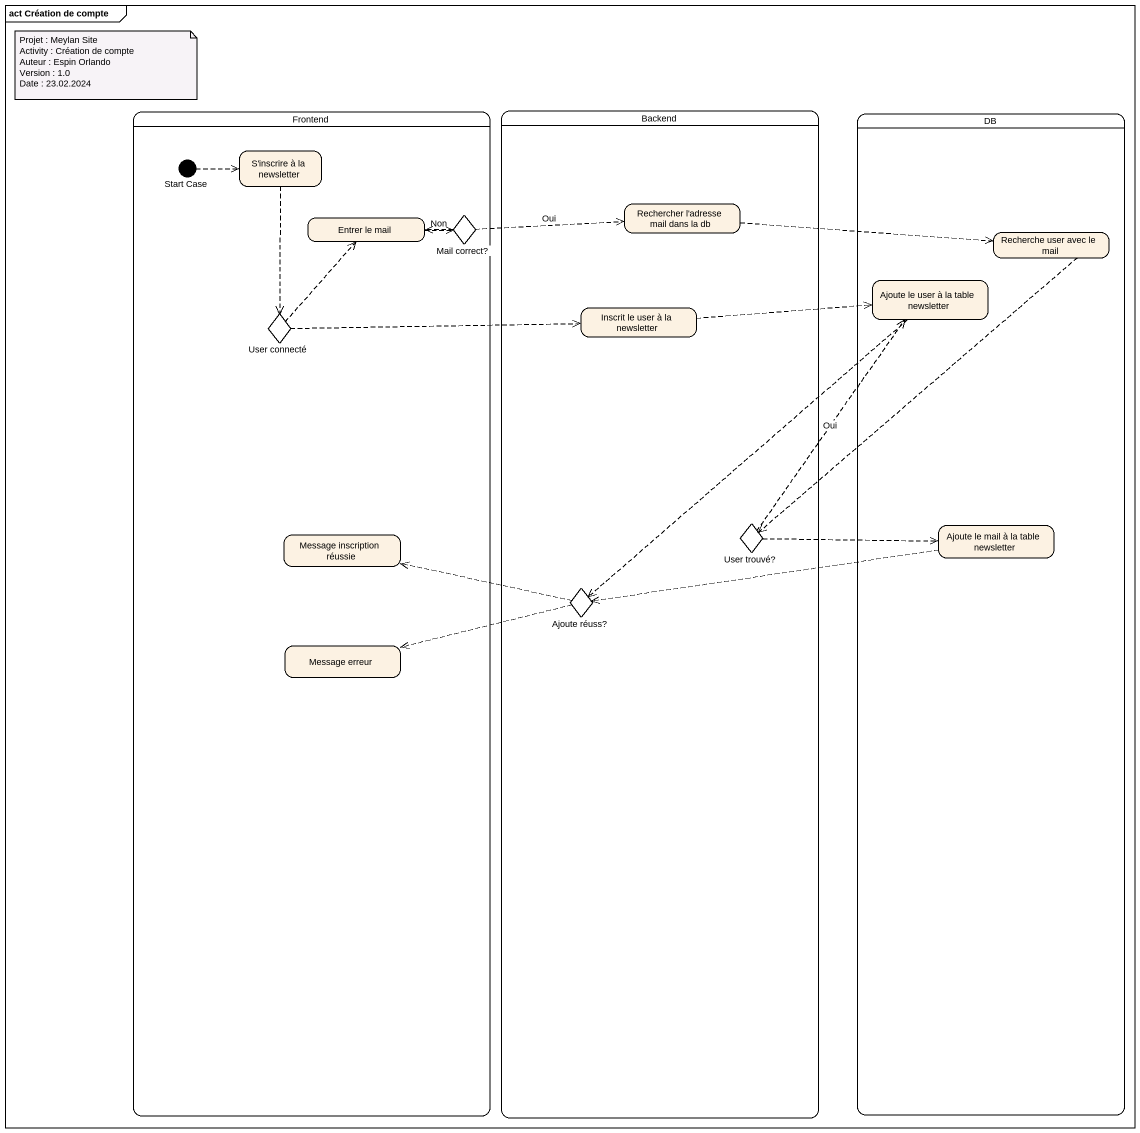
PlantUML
@startuml
mainframe act Création de compte
hide empty description
state Frontend {
  state "Start Case" as Start_Case <<start>>
  state "S'inscrire à la newsletter" as S_inscrire_à_la_newsletter
  state "Entrer le mail" as Entrer_le_mail
  state "Mail correct?" as Mail_correct <<choice>>
  state "User connecté" as User_connecté <<choice>>
  state "Message inscription réussie" as Message_inscription_réussie
  state "Message erreur" as Message_erreur
}
state Backend {
  state "Rechercher l'adresse mail dans la db" as Rechercher_l_adresse_mail
  state "Inscrit le user à la newsletter" as Inscrit_le_user_à_la
  state "User trouvé?" as User_trouvé <<choice>>
  state "Ajoute réuss?" as Ajoute_réuss <<choice>>
}
state DB {
  state "Recherche user avec le mail" as Recherche_user_avec_le_mail
  state "Ajoute le user à la table newsletter" as Ajoute_le_user_à_la_table
  state "Ajoute le mail à la table newsletter" as Ajoute_le_mail_à_la_table
}
Start_Case -right[dashed]-> S_inscrire_à_la_newsletter
S_inscrire_à_la_newsletter -[dashed]-> User_connecté
Entrer_le_mail -right[dashed]-> Mail_correct : Non
Mail_correct -left[dashed]-> Entrer_le_mail
Mail_correct -right[dashed]-> Rechercher_l_adresse_mail : Oui
Rechercher_l_adresse_mail -right[dashed]-> Recherche_user_avec_le_mail
Recherche_user_avec_le_mail -[dashed]-> User_trouvé
Ajoute_le_user_à_la_table -[dashed]-> Ajoute_réuss
User_connecté -up[dashed]-> Entrer_le_mail
User_connecté -right[dashed]-> Inscrit_le_user_à_la
Inscrit_le_user_à_la -right[dashed]-> Ajoute_le_user_à_la_table
User_trouvé -up[dashed]-> Ajoute_le_user_à_la_table : Oui
User_trouvé -right[dashed]-> Ajoute_le_mail_à_la_table
Ajoute_le_mail_à_la_table -left[dashed]-> Ajoute_réuss
Ajoute_réuss -left[dashed]-> Message_inscription_réussie
Ajoute_réuss -left[dashed]-> Message_erreur
note as N1
  Projet : Meylan Site
  Activity : Création de compte
  Auteur : Espin Orlando
  Version : 1.0
  Date : 23.02.2024
end note
@enduml
